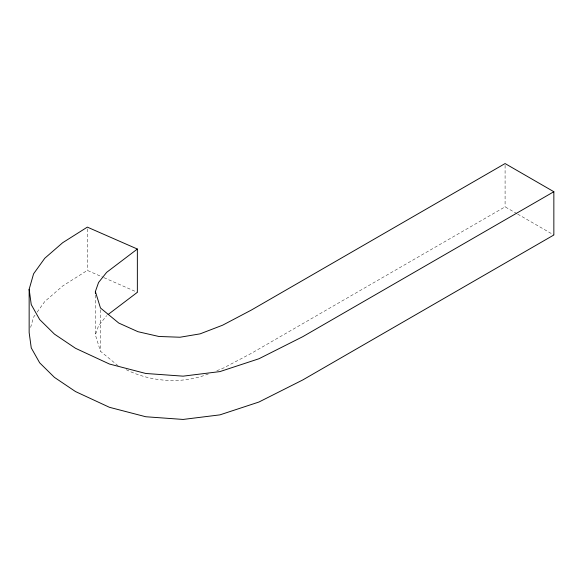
<?xml version="1.0" encoding="UTF-8"?>
<svg xmlns="http://www.w3.org/2000/svg" width="583" height="583" viewBox="0 0 583 583"><rect width="100%" height="100%" fill="white"/><g stroke="black" fill="none" stroke-linecap="round" stroke-linejoin="round"><path stroke-width="0.44" stroke-dasharray="2.92 2.19" d="M30.629 327.413L33.588 317.079L35.111 314.958M118.079 365.767L100.473 351.265L95.379 334.831L98.571 325.751L106.631 315.643M37.144 312.138L44.767 301.549L62.68 285.983L87.341 270.403L103.176 277.34M516.888 213.648L505.089 206.841L251.222 353.407L222.597 368.485L215.921 371.043M208.415 373.929C182.1 384.357 151.186 382.047 125.957 369.571M104.014 277.705L137.355 292.316M517.675 214.107L553.85 234.993M505.089 165.368L505.089 206.841M100.473 309.799L100.473 351.265M95.379 295.166L95.379 334.831M87.341 228.93L87.341 270.403"/><path stroke-width="0.87" d="M137.355 249.036L106.631 272.363L98.571 282.478L95.379 291.558L100.473 307.992L118.757 323.048L137.952 331.698L158.846 336.471L180.023 337.236L200.071 333.862L222.597 325.205L251.222 310.134L505.089 163.561L553.85 191.72L553.85 234.993L302.745 379.963L258.918 402.037L219.929 414.863L183.106 419.439L145.779 416.75L109.429 407.298L75.528 391.572L54.438 377.383L39.673 362.823L31.249 347.891L29.15 332.58L29.15 289.306L33.588 273.806L44.767 258.269L62.68 242.71L87.341 227.122L137.355 249.036L137.355 292.316L108.059 314.558M553.85 191.72L302.745 336.69L258.918 358.764L219.929 371.59L183.106 376.159L145.779 373.477L109.429 364.025L75.528 348.299L54.438 334.11L39.673 319.55L31.249 304.61L29.15 289.306M95.379 291.558L95.379 293.358"/></g></svg>
